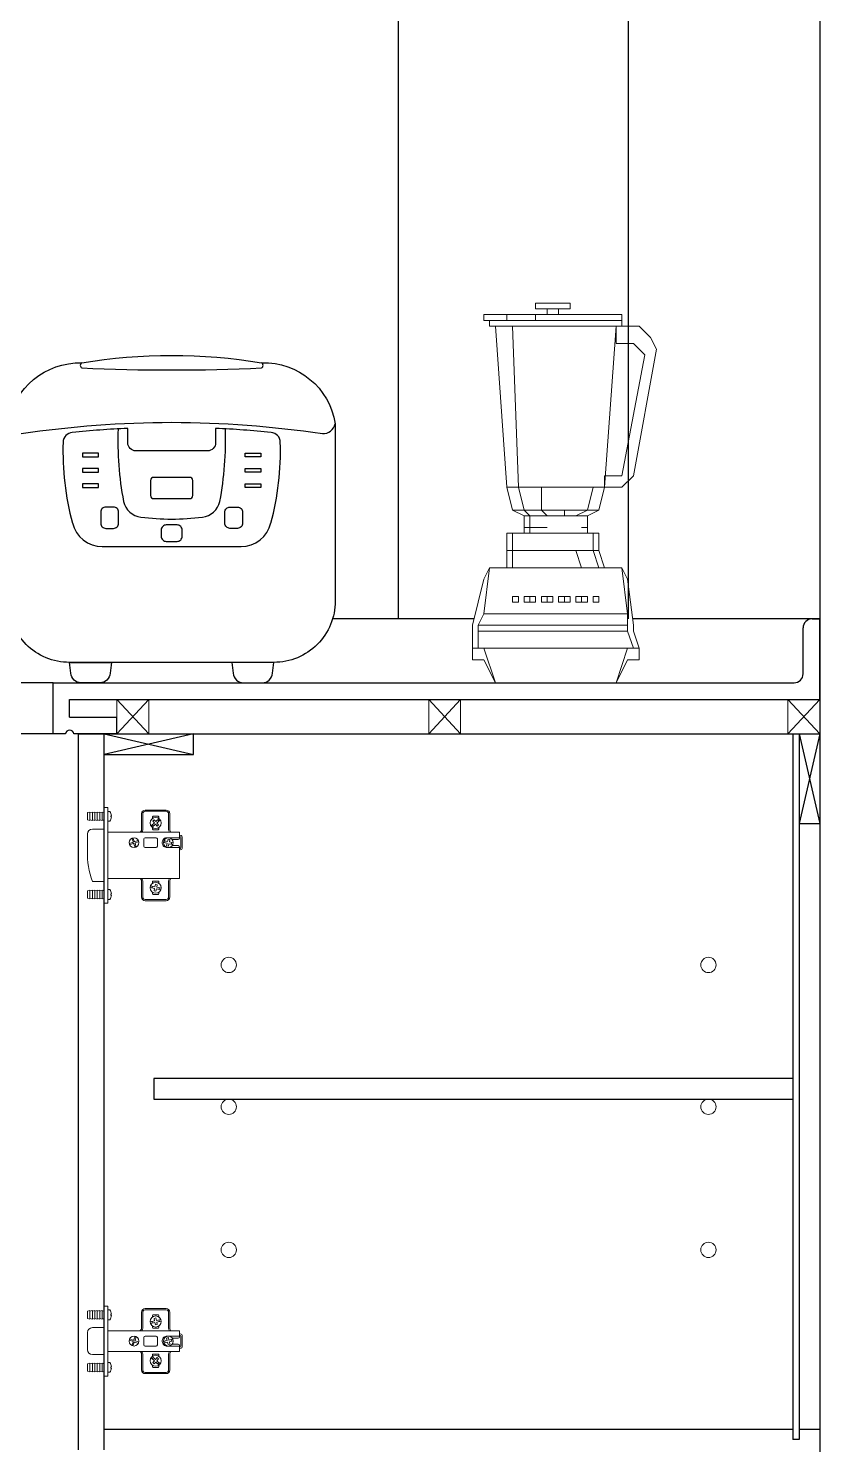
# Model space of a CAD drawing. Header units: millimetres. Extents: x 3104083 to 3173399, y -3165492 to -3044687.
# Drawn here: x 3116351 to 3116971, y -3100794 to -3099686 of the extents above; entities that cross this region are included whole.
import ezdxf

# ---------------------------------------------------------------- set-up
doc = ezdxf.new("R2010")
doc.units = ezdxf.units.MM
doc.header["$LTSCALE"] = 500
doc.header["$MEASUREMENT"] = 0
doc.linetypes.add('ACAD_ISO03W100', pattern=[30, 12, -18])
for name, color, linetype in [('ZB_厨柜', 7, 'CONTINUOUS'), ('台面', 4, 'CONTINUOUS'), ('柜体', 2, 'CONTINUOUS')]:
    doc.layers.add(name, color=color, linetype=linetype)
for name, color, linetype, lineweight in [('五金辅助件', 25, 'CONTINUOUS', 13), ('墙体', 6, 'CONTINUOUS', 25), ('电器', 85, 'CONTINUOUS', 15)]:
    doc.layers.add(name, color=color, linetype=linetype, lineweight=lineweight)

# ---------------------------------------------------------------- blocks, each defined once
blk = doc.blocks.new('A$C2EBB69B4')
at = {"layer": 'ZB_厨柜', "color": 251}
blk.add_line((73.7, 106.6), (182.3, 106.6), dxfattribs=at)
for points in [[(198.4, 250.3, -0.378056), (256, 202.7), (256, 64, -0.414214), (208, 16), (48, 16, -0.414214), (0, 64), (0, 202.7, -0.373666), (57.6, 250.3, -0.082421)], [(113.9, 144.1), (142.1, 144.1, 0.414214), (144.5, 146.5), (144.5, 158.3, 0.414214), (142.1, 160.7), (113.9, 160.7, 0.414214), (111.5, 158.3), (111.5, 146.5, 0.414214)], [(48, 16), (80.9, 16), (79.8, 7.5, -0.394864), (71.8, 0), (57.1, 0, -0.394864), (49.1, 7.5)], [(208, 16), (175.1, 16), (176.2, 7.5, 0.394864), (184.2, 0), (198.9, 0, 0.394864), (206.9, 7.5)]]:
    blk.add_lwpolyline(points, format="xyb", close=True, dxfattribs=at)
for points in [[(57.6, 250.3, 0.553344), (57.6, 246.3, 0.022402), (198.4, 246.3, 0.553344), (198.4, 250.3)], [(0, 202.7, 0.37205), (10.1, 194.9, -0.075344), (245.9, 194.9, 0.37205), (256, 202.7)], [(205.7, 125, 0.073156), (213, 188.2, 0.377465), (205.8, 195.9, 0.013901), (162.4, 199), (162.4, 187.8, -0.414214), (156, 181.4), (100, 181.4, -0.414214), (93.6, 187.8), (93.6, 199, 0.013901), (50.2, 195.9, 0.377465), (43, 188.2, 0.073156), (50.3, 125)], [(86, 198.7, 0.054661), (90.3, 141.9, 0.314331), (103.9, 129.6, 0.062967), (152.1, 129.6, 0.314331), (165.7, 141.9, 0.054661), (170, 198.7, 0.065658)]]:
    blk.add_lwpolyline(points, format="xyb", dxfattribs=at)
at = {"layer": 'ZB_厨柜', "color": 250}
for points in [[(58.3, 176.9), (70.6, 176.9), (70.6, 179.7), (58.3, 179.7)], [(197.7, 176.9), (185.4, 176.9), (185.4, 179.7), (197.7, 179.7)], [(58.3, 164.9), (70.6, 164.9), (70.6, 167.7), (58.3, 167.7)], [(197.7, 164.9), (185.4, 164.9), (185.4, 167.7), (197.7, 167.7)], [(58.3, 152.9), (70.6, 152.9), (70.6, 155.7), (58.3, 155.7)], [(197.7, 152.9), (185.4, 152.9), (185.4, 155.7), (197.7, 155.7)]]:
    blk.add_lwpolyline(points, close=True, dxfattribs=at)
for points in [[(76.5, 120.8), (82.4, 120.8, 0.414214), (86.4, 124.8), (86.4, 133.5, 0.414214), (82.4, 137.5), (76.5, 137.5, 0.414214), (72.5, 133.5), (72.5, 124.8, 0.414214)], [(179.5, 120.8), (173.6, 120.8, -0.414214), (169.6, 124.8), (169.6, 133.5, -0.414214), (173.6, 137.5), (179.5, 137.5, -0.414214), (183.5, 133.5), (183.5, 124.8, -0.414214)], [(123.8, 110.6), (132.2, 110.6, 0.414214), (136.2, 114.6), (136.2, 119.5, 0.414214), (132.2, 123.5), (123.8, 123.5, 0.414214), (119.8, 119.5), (119.8, 114.6, 0.414214)]]:
    blk.add_lwpolyline(points, format="xyb", close=True, dxfattribs=at)
at = {"layer": 'ZB_厨柜', "color": 251}
for centre, start, end in [((73.7, 130.6), 193.3042, 270), ((182.3, 130.6), 270, 346.6958)]:
    blk.add_arc(centre, 24, start, end, dxfattribs=at)

msp = doc.modelspace()

# ---------------------------------------------------------------- linework, layer by layer
at = {"layer": '五金辅助件', "linetype": 'ACAD_ISO03W100'}
for p, q in [((3116420.718, -3100237.541), (3116420.718, -3100210.541)), ((3116420.718, -3100210.541), (3116445.718, -3100237.541)), ((3116445.718, -3100210.541), (3116420.718, -3100237.541)), ((3116445.718, -3100237.541), (3116445.718, -3100210.541)), ((3116664.718, -3100237.541), (3116664.718, -3100210.541)), ((3116664.718, -3100210.541), (3116689.718, -3100237.541)), ((3116689.718, -3100210.541), (3116664.718, -3100237.541)), ((3116689.718, -3100237.541), (3116689.718, -3100210.541)), ((3116945.718, -3100237.541), (3116945.718, -3100210.541)), ((3116945.718, -3100210.541), (3116970.718, -3100237.541)), ((3116970.718, -3100210.541), (3116945.718, -3100237.541)), ((3116970.718, -3100237.541), (3116970.718, -3100210.541))]:
    msp.add_line(p, q, dxfattribs=at)
at = {"layer": '五金辅助件'}
for p, q in [((3116397.656, -3100299.102), (3116399.576, -3100298.622)), ((3116397.656, -3100304.862), (3116397.656, -3100299.102)), ((3116399.576, -3100299.102), (3116401.496, -3100298.622)), ((3116399.576, -3100305.342), (3116399.576, -3100298.622)), ((3116401.496, -3100299.102), (3116403.416, -3100298.622)), ((3116401.496, -3100305.342), (3116401.496, -3100298.622)), ((3116403.416, -3100299.102), (3116405.336, -3100298.622)), ((3116403.416, -3100305.342), (3116403.416, -3100298.622)), ((3116405.336, -3100299.102), (3116407.256, -3100298.622)), ((3116405.336, -3100305.342), (3116405.336, -3100298.622)), ((3116407.256, -3100299.102), (3116409.176, -3100298.622)), ((3116407.256, -3100305.342), (3116407.256, -3100298.622)), ((3116409.176, -3100305.342), (3116409.176, -3100298.622)), ((3116409.176, -3100299.102), (3116410.718, -3100298.717)), ((3116413.598, -3100295.181), (3116410.718, -3100295.181)), ((3116413.598, -3100369.901), (3116413.598, -3100295.181)), ((3116415.038, -3100298.142), (3116413.598, -3100298.142)), ((3116416.478, -3100301.502), (3116415.987, -3100301.502)), ((3116415.987, -3100302.462), (3116415.987, -3100301.502)), ((3116416.478, -3100302.462), (3116415.987, -3100302.462)), ((3116439.998, -3100312.461), (3116439.998, -3100299.981)), ((3116440.958, -3100312.461), (3116440.958, -3100299.981)), ((3116442.878, -3100297.101), (3116459.198, -3100297.101)), ((3116442.878, -3100298.061), (3116459.198, -3100298.061)), ((3116448.638, -3100303.589), (3116448.638, -3100302.381)), ((3116449.118, -3100301.901), (3116452.958, -3100301.901)), ((3116453.686, -3100303.768), (3116451.08, -3100306.163)), ((3116453.438, -3100303.589), (3116453.438, -3100302.381)), ((3116461.118, -3100312.238), (3116461.118, -3100299.981)), ((3116462.078, -3100312.238), (3116462.078, -3100299.981)), ((3116397.656, -3100304.862), (3116399.576, -3100305.342)), ((3116399.576, -3100304.862), (3116401.496, -3100305.342)), ((3116401.496, -3100304.862), (3116403.416, -3100305.342)), ((3116410.718, -3100311.981), (3116401.496, -3100311.981)), ((3116403.416, -3100304.862), (3116405.336, -3100305.342)), ((3116405.336, -3100304.862), (3116407.256, -3100305.342)), ((3116407.256, -3100304.862), (3116409.176, -3100305.342)), ((3116409.176, -3100304.862), (3116410.718, -3100305.248)), ((3116415.038, -3100305.822), (3116413.598, -3100305.822)), ((3116469.633, -3100314.381), (3116413.598, -3100314.381)), ((3116450.02, -3100307.138), (3116447.415, -3100309.534)), ((3116450.995, -3100308.198), (3116448.389, -3100310.594)), ((3116448.638, -3100311.981), (3116448.638, -3100310.773)), ((3116449.781, -3100304.75), (3116448.721, -3100305.725)), ((3116448.721, -3100305.725), (3116450.02, -3100307.138)), ((3116449.118, -3100312.461), (3116452.958, -3100312.461)), ((3116449.781, -3100304.75), (3116451.08, -3100306.163)), ((3116450.995, -3100308.198), (3116452.295, -3100309.611)), ((3116454.661, -3100304.828), (3116452.055, -3100307.223)), ((3116452.055, -3100307.223), (3116453.355, -3100308.637)), ((3116453.355, -3100308.637), (3116452.295, -3100309.611)), ((3116453.438, -3100311.981), (3116453.438, -3100310.773)), ((3116469.633, -3100319.181), (3116469.633, -3100314.381)), ((3116397.656, -3100329.261), (3116397.656, -3100315.821)), ((3116433.048, -3100322.409), (3116430.334, -3100323.372)), ((3116433.369, -3100323.314), (3116430.655, -3100324.277)), ((3116432.377, -3100319.082), (3116433.34, -3100321.796)), ((3116433.282, -3100318.761), (3116434.245, -3100321.475)), ((3116433.982, -3100323.606), (3116434.945, -3100326.32)), ((3116437.572, -3100320.804), (3116434.858, -3100321.767)), ((3116434.887, -3100323.285), (3116435.85, -3100325.999)), ((3116437.893, -3100321.709), (3116435.179, -3100322.672)), ((3116441.793, -3100325.421), (3116441.793, -3100319.661)), ((3116451.393, -3100318.701), (3116442.753, -3100318.701)), ((3116452.353, -3100325.421), (3116452.353, -3100319.661)), ((3116456.193, -3100323.021), (3116456.193, -3100322.061)), ((3116456.994, -3100322.382), (3116460.035, -3100323.081)), ((3116457.317, -3100320.979), (3116460.357, -3100321.678)), ((3116460.035, -3100323.081), (3116459.605, -3100324.952)), ((3116459.605, -3100324.952), (3116461.008, -3100325.275)), ((3116469.633, -3100318.701), (3116460.033, -3100318.701)), ((3116460.787, -3100319.806), (3116460.357, -3100321.678)), ((3116460.787, -3100319.806), (3116462.191, -3100320.129)), ((3116461.438, -3100323.404), (3116461.008, -3100325.275)), ((3116461.438, -3100323.404), (3116464.479, -3100324.102)), ((3116462.191, -3100320.129), (3116461.761, -3100322)), ((3116461.761, -3100322), (3116464.802, -3100322.699)), ((3116468.673, -3100320.141), (3116463.895, -3100320.141)), ((3116468.673, -3100324.941), (3116463.895, -3100324.941)), ((3116470.994, -3100317.055), (3116469.633, -3100316.647)), ((3116470.034, -3100317.77), (3116469.633, -3100317.65)), ((3116469.633, -3100350.701), (3116469.633, -3100325.901)), ((3116470.718, -3100326.392), (3116470.718, -3100318.689)), ((3116471.678, -3100327.106), (3116471.678, -3100317.975)), ((3116451.393, -3100326.381), (3116442.753, -3100326.381)), ((3116469.633, -3100326.381), (3116460.033, -3100326.381)), ((3116469.633, -3100327.432), (3116470.034, -3100327.312)), ((3116469.633, -3100328.434), (3116470.994, -3100328.026)), ((3116410.718, -3100353.101), (3116401.496, -3100353.101)), ((3116469.633, -3100350.701), (3116413.598, -3100350.701)), ((3116415.038, -3100359.259), (3116413.598, -3100359.259)), ((3116439.998, -3100365.101), (3116439.998, -3100352.621)), ((3116440.958, -3100365.101), (3116440.958, -3100352.621)), ((3116446.725, -3100357.648), (3116450.175, -3100358.441)), ((3116447.048, -3100356.245), (3116450.497, -3100357.038)), ((3116448.638, -3100353.101), (3116448.638, -3100354.309)), ((3116449.118, -3100352.621), (3116452.958, -3100352.621)), ((3116450.175, -3100358.441), (3116449.745, -3100360.312)), ((3116450.927, -3100355.166), (3116450.497, -3100357.038)), ((3116450.927, -3100355.166), (3116452.331, -3100355.489)), ((3116451.578, -3100358.764), (3116451.148, -3100360.635)), ((3116451.578, -3100358.764), (3116455.028, -3100359.556)), ((3116452.331, -3100355.489), (3116451.901, -3100357.36)), ((3116451.901, -3100357.36), (3116455.35, -3100358.153)), ((3116453.438, -3100353.101), (3116453.438, -3100354.309)), ((3116461.118, -3100365.101), (3116461.118, -3100352.843)), ((3116462.078, -3100365.101), (3116462.078, -3100352.843)), ((3116397.656, -3100360.219), (3116399.576, -3100359.739)), ((3116397.656, -3100360.219), (3116397.656, -3100365.979)), ((3116397.656, -3100365.979), (3116399.576, -3100366.459)), ((3116399.576, -3100359.739), (3116399.576, -3100366.459)), ((3116399.576, -3100360.219), (3116401.496, -3100359.739)), ((3116399.576, -3100365.979), (3116401.496, -3100366.459)), ((3116401.496, -3100359.739), (3116401.496, -3100366.459)), ((3116401.496, -3100360.219), (3116403.416, -3100359.739)), ((3116401.496, -3100365.979), (3116403.416, -3100366.459)), ((3116403.416, -3100359.739), (3116403.416, -3100366.459)), ((3116403.416, -3100360.219), (3116405.336, -3100359.739)), ((3116403.416, -3100365.979), (3116405.336, -3100366.459)), ((3116405.336, -3100359.739), (3116405.336, -3100366.459)), ((3116405.336, -3100360.219), (3116407.256, -3100359.739)), ((3116405.336, -3100365.979), (3116407.256, -3100366.459)), ((3116407.256, -3100359.739), (3116407.256, -3100366.459)), ((3116407.256, -3100360.219), (3116409.176, -3100359.739)), ((3116407.256, -3100365.979), (3116409.176, -3100366.459)), ((3116409.176, -3100359.739), (3116409.176, -3100366.459)), ((3116409.176, -3100360.219), (3116410.718, -3100359.833)), ((3116409.176, -3100365.979), (3116410.718, -3100366.364)), ((3116413.598, -3100369.901), (3116410.718, -3100369.901)), ((3116415.038, -3100366.939), (3116413.598, -3100366.939)), ((3116415.987, -3100362.619), (3116415.987, -3100363.579)), ((3116416.478, -3100362.619), (3116415.987, -3100362.619)), ((3116416.478, -3100363.579), (3116415.987, -3100363.579)), ((3116442.878, -3100367.021), (3116459.198, -3100367.021)), ((3116442.878, -3100367.981), (3116459.198, -3100367.981)), ((3116448.638, -3100361.493), (3116448.638, -3100362.701)), ((3116449.118, -3100363.181), (3116452.958, -3100363.181)), ((3116449.745, -3100360.312), (3116451.148, -3100360.635)), ((3116453.438, -3100361.493), (3116453.438, -3100362.701)), ((3116397.656, -3100689.102), (3116399.576, -3100688.622)), ((3116397.656, -3100694.862), (3116397.656, -3100689.102)), ((3116399.576, -3100695.342), (3116399.576, -3100688.622)), ((3116399.576, -3100689.102), (3116401.496, -3100688.622)), ((3116401.496, -3100695.342), (3116401.496, -3100688.622)), ((3116401.496, -3100689.102), (3116403.416, -3100688.622)), ((3116403.416, -3100695.342), (3116403.416, -3100688.622)), ((3116403.416, -3100689.102), (3116405.336, -3100688.622)), ((3116405.336, -3100695.342), (3116405.336, -3100688.622)), ((3116405.336, -3100689.102), (3116407.256, -3100688.622)), ((3116407.256, -3100695.342), (3116407.256, -3100688.622)), ((3116407.256, -3100689.102), (3116409.176, -3100688.622)), ((3116409.176, -3100695.342), (3116409.176, -3100688.622)), ((3116409.176, -3100689.102), (3116410.718, -3100688.717)), ((3116413.598, -3100685.181), (3116410.718, -3100685.181)), ((3116413.598, -3100685.181), (3116413.598, -3100739.901)), ((3116415.038, -3100688.142), (3116413.598, -3100688.142)), ((3116415.987, -3100692.462), (3116415.987, -3100691.502)), ((3116416.478, -3100691.502), (3116415.987, -3100691.502)), ((3116439.998, -3100689.981), (3116439.998, -3100702.461)), ((3116440.958, -3100689.981), (3116440.958, -3100702.461)), ((3116442.878, -3100687.101), (3116459.198, -3100687.101)), ((3116442.878, -3100688.061), (3116459.198, -3100688.061)), ((3116461.118, -3100689.981), (3116461.118, -3100702.238)), ((3116462.078, -3100689.981), (3116462.078, -3100702.238)), ((3116397.656, -3100694.862), (3116399.576, -3100695.342)), ((3116399.576, -3100694.862), (3116401.496, -3100695.342)), ((3116401.496, -3100694.862), (3116403.416, -3100695.342)), ((3116410.718, -3100701.981), (3116401.496, -3100701.981)), ((3116403.416, -3100694.862), (3116405.336, -3100695.342)), ((3116405.336, -3100694.862), (3116407.256, -3100695.342)), ((3116407.256, -3100694.862), (3116409.176, -3100695.342)), ((3116409.176, -3100694.862), (3116410.718, -3100695.248)), ((3116415.038, -3100695.822), (3116413.598, -3100695.822)), ((3116416.478, -3100692.462), (3116415.987, -3100692.462)), ((3116446.725, -3100697.433), (3116450.175, -3100696.64)), ((3116447.048, -3100698.836), (3116450.497, -3100698.044)), ((3116448.638, -3100693.589), (3116448.638, -3100692.381)), ((3116448.638, -3100701.981), (3116448.638, -3100700.773)), ((3116449.118, -3100691.901), (3116452.958, -3100691.901)), ((3116449.118, -3100702.461), (3116452.958, -3100702.461)), ((3116449.745, -3100694.769), (3116451.148, -3100694.446)), ((3116450.175, -3100696.64), (3116449.745, -3100694.769)), ((3116450.927, -3100699.915), (3116450.497, -3100698.044)), ((3116450.927, -3100699.915), (3116452.331, -3100699.592)), ((3116451.578, -3100696.318), (3116451.148, -3100694.446)), ((3116451.578, -3100696.318), (3116455.028, -3100695.525)), ((3116451.901, -3100697.721), (3116455.35, -3100696.928)), ((3116452.331, -3100699.592), (3116451.901, -3100697.721)), ((3116453.438, -3100693.589), (3116453.438, -3100692.381)), ((3116453.438, -3100701.981), (3116453.438, -3100700.773)), ((3116397.656, -3100705.821), (3116397.656, -3100719.261)), ((3116469.633, -3100704.381), (3116413.598, -3100704.381)), ((3116433.048, -3100712.672), (3116430.334, -3100711.709)), ((3116433.369, -3100711.767), (3116430.655, -3100710.804)), ((3116432.377, -3100715.999), (3116433.34, -3100713.285)), ((3116433.282, -3100716.32), (3116434.245, -3100713.606)), ((3116433.982, -3100711.475), (3116434.945, -3100708.761)), ((3116437.572, -3100714.277), (3116434.858, -3100713.314)), ((3116434.887, -3100711.796), (3116435.85, -3100709.082)), ((3116437.893, -3100713.372), (3116435.179, -3100712.409)), ((3116441.793, -3100709.661), (3116441.793, -3100715.421)), ((3116451.393, -3100708.701), (3116442.753, -3100708.701)), ((3116452.353, -3100709.661), (3116452.353, -3100715.421)), ((3116456.193, -3100712.061), (3116456.193, -3100713.021)), ((3116456.994, -3100712.699), (3116460.035, -3100712)), ((3116457.317, -3100714.102), (3116460.357, -3100713.404)), ((3116459.605, -3100710.129), (3116461.008, -3100709.806)), ((3116460.035, -3100712), (3116459.605, -3100710.129)), ((3116469.633, -3100708.701), (3116460.033, -3100708.701)), ((3116460.787, -3100715.275), (3116460.357, -3100713.404)), ((3116461.438, -3100711.678), (3116461.008, -3100709.806)), ((3116461.438, -3100711.678), (3116464.479, -3100710.979)), ((3116461.761, -3100713.081), (3116464.802, -3100712.382)), ((3116462.191, -3100714.952), (3116461.761, -3100713.081)), ((3116468.673, -3100710.141), (3116463.895, -3100710.141)), ((3116469.633, -3100704.381), (3116469.633, -3100709.181)), ((3116469.633, -3100706.647), (3116470.994, -3100707.055)), ((3116469.633, -3100707.65), (3116470.034, -3100707.77)), ((3116470.718, -3100708.689), (3116470.718, -3100716.392)), ((3116471.678, -3100707.975), (3116471.678, -3100717.106)), ((3116410.718, -3100723.101), (3116401.496, -3100723.101)), ((3116469.633, -3100720.701), (3116413.598, -3100720.701)), ((3116439.998, -3100722.621), (3116439.998, -3100735.101)), ((3116440.958, -3100722.621), (3116440.958, -3100735.101)), ((3116451.393, -3100716.381), (3116442.753, -3100716.381)), ((3116450.995, -3100726.883), (3116448.389, -3100724.488)), ((3116448.638, -3100723.101), (3116448.638, -3100724.309)), ((3116449.118, -3100722.621), (3116452.958, -3100722.621)), ((3116453.438, -3100723.101), (3116453.438, -3100724.309)), ((3116469.633, -3100716.381), (3116460.033, -3100716.381)), ((3116460.787, -3100715.275), (3116462.191, -3100714.952)), ((3116461.118, -3100722.843), (3116461.118, -3100735.101)), ((3116462.078, -3100722.843), (3116462.078, -3100735.101)), ((3116468.673, -3100714.941), (3116463.895, -3100714.941)), ((3116469.633, -3100715.901), (3116469.633, -3100720.701)), ((3116470.034, -3100717.312), (3116469.633, -3100717.432)), ((3116470.994, -3100718.026), (3116469.633, -3100718.434)), ((3116397.656, -3100730.219), (3116399.576, -3100729.739)), ((3116397.656, -3100730.219), (3116397.656, -3100735.979)), ((3116397.656, -3100735.979), (3116399.576, -3100736.459)), ((3116399.576, -3100730.219), (3116401.496, -3100729.739)), ((3116399.576, -3100729.739), (3116399.576, -3100736.459)), ((3116399.576, -3100735.979), (3116401.496, -3100736.459)), ((3116401.496, -3100730.219), (3116403.416, -3100729.739)), ((3116401.496, -3100729.739), (3116401.496, -3100736.459)), ((3116401.496, -3100735.979), (3116403.416, -3100736.459)), ((3116403.416, -3100730.219), (3116405.336, -3100729.739)), ((3116403.416, -3100729.739), (3116403.416, -3100736.459)), ((3116403.416, -3100735.979), (3116405.336, -3100736.459)), ((3116405.336, -3100730.219), (3116407.256, -3100729.739)), ((3116405.336, -3100729.739), (3116405.336, -3100736.459)), ((3116405.336, -3100735.979), (3116407.256, -3100736.459)), ((3116407.256, -3100730.219), (3116409.176, -3100729.739)), ((3116407.256, -3100729.739), (3116407.256, -3100736.459)), ((3116407.256, -3100735.979), (3116409.176, -3100736.459)), ((3116409.176, -3100729.739), (3116409.176, -3100736.459)), ((3116409.176, -3100730.219), (3116410.718, -3100729.833)), ((3116409.176, -3100735.979), (3116410.718, -3100736.364)), ((3116415.038, -3100729.259), (3116413.598, -3100729.259)), ((3116416.478, -3100732.619), (3116415.987, -3100732.619)), ((3116415.987, -3100732.619), (3116415.987, -3100733.579)), ((3116416.478, -3100733.579), (3116415.987, -3100733.579)), ((3116450.02, -3100727.943), (3116447.415, -3100725.548)), ((3116448.638, -3100731.493), (3116448.638, -3100732.701)), ((3116448.721, -3100729.357), (3116450.02, -3100727.943)), ((3116449.781, -3100730.331), (3116448.721, -3100729.357)), ((3116449.118, -3100733.181), (3116452.958, -3100733.181)), ((3116449.781, -3100730.331), (3116451.08, -3100728.918)), ((3116450.995, -3100726.883), (3116452.295, -3100725.47)), ((3116453.686, -3100731.314), (3116451.08, -3100728.918)), ((3116452.055, -3100727.858), (3116453.355, -3100726.445)), ((3116454.661, -3100730.254), (3116452.055, -3100727.858)), ((3116453.355, -3100726.445), (3116452.295, -3100725.47)), ((3116453.438, -3100731.493), (3116453.438, -3100732.701)), ((3116413.598, -3100739.901), (3116410.718, -3100739.901)), ((3116415.038, -3100736.939), (3116413.598, -3100736.939)), ((3116442.878, -3100737.021), (3116459.198, -3100737.021)), ((3116442.878, -3100737.981), (3116459.198, -3100737.981))]:
    msp.add_line(p, q, dxfattribs=at)
for centre, radius in [((3116451.038, -3100307.181), 4.32), ((3116434.113, -3100322.541), 3.84), ((3116460.898, -3100322.541), 3.84), ((3116451.038, -3100357.901), 4.32), ((3116508.267, -3100418.269), 5.991), ((3116883.662, -3100418.269), 5.991), ((3116508.267, -3100529.209), 5.991), ((3116883.662, -3100529.209), 5.991), ((3116508.267, -3100641.148), 5.991), ((3116883.662, -3100641.148), 5.991), ((3116451.038, -3100697.181), 4.32), ((3116434.113, -3100712.541), 3.84), ((3116460.898, -3100712.541), 3.84), ((3116451.038, -3100727.901), 4.32)]:
    msp.add_circle(centre, radius, dxfattribs=at)
for centre, radius, start, end in [((3116410.638, -3100301.982), 5.84, 4.714561, 41.11209), ((3116410.638, -3100301.982), 5.84, 318.88791, 355.285439), ((3116442.878, -3100299.981), 2.88, 90, 180), ((3116442.878, -3100299.981), 1.92, 90, 180), ((3116449.118, -3100302.381), 0.48, 90, 180), ((3116452.958, -3100302.381), 0.48, 0, 90), ((3116459.198, -3100299.981), 2.88, 0, 90), ((3116459.198, -3100299.981), 1.92, 0, 90), ((3116401.496, -3100315.821), 3.84, 90, 180), ((3116438.078, -3100312.461), 1.92, 270, 0), ((3116438.078, -3100312.461), 2.88, 318.189685, 0), ((3116451.038, -3100307.181), 2.869, 208.062168, 237.131999), ((3116449.118, -3100311.981), 0.48, 180, 270), ((3116451.038, -3100307.181), 2.869, 28.062168, 57.131999), ((3116452.958, -3100311.981), 0.48, 270, 0), ((3116464.958, -3100312.238), 3.84, 180, 213.919184), ((3116464.958, -3100312.238), 2.88, 180, 228.075907), ((3116432.888, -3100321.957), 0.48, 289.535564, 19.535564), ((3116433.53, -3100323.766), 0.48, 19.535564, 109.535564), ((3116434.697, -3100321.315), 0.48, 199.535564, 289.535564), ((3116435.339, -3100323.124), 0.48, 109.535564, 199.535564), ((3116442.753, -3100319.661), 0.96, 90, 180), ((3116442.753, -3100325.421), 0.96, 180, 270), ((3116451.393, -3100319.661), 0.96, 0, 90), ((3116451.393, -3100325.421), 0.96, 270, 0), ((3116459.649, -3100322.135), 3.456, 83.605432, 178.766418), ((3116459.649, -3100322.946), 3.456, 181.233582, 276.394568), ((3116460.898, -3100322.541), 2.73, 151.770495, 182.349246), ((3116460.898, -3100322.541), 2.73, 331.770495, 2.349246), ((3116468.673, -3100319.181), 0.96, 270, 0), ((3116468.673, -3100325.901), 0.96, 0, 90), ((3116469.758, -3100318.689), 0.96, 0, 73.300756), ((3116470.718, -3100317.975), 0.96, 0, 73.300756), ((3116463.001, -3100330.965), 65.367, 178.506293, 199.794221), ((3116469.758, -3100326.392), 0.96, 286.699244, 0), ((3116470.718, -3100327.106), 0.96, 286.699244, 0), ((3116410.638, -3100363.099), 5.84, 4.714561, 41.11209), ((3116438.078, -3100352.621), 1.92, 0, 90), ((3116438.078, -3100352.621), 2.88, 0, 41.810315), ((3116451.038, -3100357.901), 2.869, 152.524955, 181.594786), ((3116449.118, -3100353.101), 0.48, 90, 180), ((3116452.958, -3100353.101), 0.48, 0, 90), ((3116451.038, -3100357.901), 2.869, 332.524955, 1.594786), ((3116464.958, -3100352.843), 3.84, 146.080816, 180), ((3116464.958, -3100352.843), 2.88, 131.924093, 180), ((3116410.638, -3100363.099), 5.84, 318.88791, 355.285439), ((3116442.878, -3100365.101), 2.88, 180, 270), ((3116442.878, -3100365.101), 1.92, 180, 270), ((3116449.118, -3100362.701), 0.48, 180, 270), ((3116452.958, -3100362.701), 0.48, 270, 0), ((3116459.198, -3100365.101), 1.92, 270, 0), ((3116459.198, -3100365.101), 2.88, 270, 0), ((3116410.638, -3100691.982), 5.84, 4.714561, 41.11209), ((3116442.878, -3100689.981), 2.88, 90, 180), ((3116442.878, -3100689.981), 1.92, 90, 180), ((3116459.198, -3100689.981), 2.88, 0, 90), ((3116459.198, -3100689.981), 1.92, 0, 90), ((3116401.496, -3100705.821), 3.84, 90, 180), ((3116410.638, -3100691.982), 5.84, 318.88791, 355.285439), ((3116438.078, -3100702.461), 1.92, 270, 0), ((3116438.078, -3100702.461), 2.88, 318.189685, 0), ((3116451.038, -3100697.181), 2.869, 178.405214, 207.475045), ((3116449.118, -3100692.381), 0.48, 90, 180), ((3116449.118, -3100701.981), 0.48, 180, 270), ((3116452.958, -3100692.381), 0.48, 0, 90), ((3116452.958, -3100701.981), 0.48, 270, 0), ((3116451.038, -3100697.181), 2.869, 358.405214, 27.475045), ((3116464.958, -3100702.238), 3.84, 180, 213.919184), ((3116464.958, -3100702.238), 2.88, 180, 228.075907), ((3116432.888, -3100713.124), 0.48, 340.464436, 70.464436), ((3116433.53, -3100711.315), 0.48, 250.464436, 340.464436), ((3116434.697, -3100713.766), 0.48, 70.464436, 160.464436), ((3116435.339, -3100711.957), 0.48, 160.464436, 250.464436), ((3116442.753, -3100709.661), 0.96, 90, 180), ((3116451.393, -3100709.661), 0.96, 0, 90), ((3116459.649, -3100712.135), 3.456, 83.605432, 178.766418), ((3116459.649, -3100712.946), 3.456, 181.233582, 276.394568), ((3116460.898, -3100712.541), 2.73, 177.650754, 208.229505), ((3116460.898, -3100712.541), 2.73, 357.650754, 28.229505), ((3116468.673, -3100709.181), 0.96, 270, 0), ((3116469.758, -3100708.689), 0.96, 0, 73.300756), ((3116470.718, -3100707.975), 0.96, 0, 73.300756), ((3116401.496, -3100719.261), 3.84, 180, 270), ((3116438.078, -3100722.621), 1.92, 0, 90), ((3116438.078, -3100722.621), 2.88, 0, 41.810315), ((3116442.753, -3100715.421), 0.96, 180, 270), ((3116449.118, -3100723.101), 0.48, 90, 180), ((3116451.393, -3100715.421), 0.96, 270, 0), ((3116452.958, -3100723.101), 0.48, 0, 90), ((3116464.958, -3100722.843), 3.84, 146.080816, 180), ((3116464.958, -3100722.843), 2.88, 131.924093, 180), ((3116468.673, -3100715.901), 0.96, 0, 90), ((3116469.758, -3100716.392), 0.96, 286.699244, 0), ((3116470.718, -3100717.106), 0.96, 286.699244, 0), ((3116410.638, -3100733.099), 5.84, 4.714561, 41.11209), ((3116410.638, -3100733.099), 5.84, 318.88791, 355.285439), ((3116442.878, -3100735.101), 2.88, 180, 270), ((3116442.878, -3100735.101), 1.92, 180, 270), ((3116451.038, -3100727.901), 2.869, 122.868001, 151.937832), ((3116449.118, -3100732.701), 0.48, 180, 270), ((3116451.038, -3100727.901), 2.869, 302.868001, 331.937832), ((3116452.958, -3100732.701), 0.48, 270, 0), ((3116459.198, -3100735.101), 1.92, 270, 0), ((3116459.198, -3100735.101), 2.88, 270, 0)]:
    msp.add_arc(centre, radius, start, end, dxfattribs=at)
at = {"layer": '台面'}
for p, q in [((3116700.128, -3100147.541), (3116589.487, -3100147.541)), ((3116970.718, -3100147.541), (3116824.253, -3100147.541)), ((3116964.718, -3100147.541), (3116970.718, -3100147.541)), ((3116970.718, -3100210.541), (3116970.718, -3100147.541)), ((3116957.718, -3100190.541), (3116957.718, -3100154.541)), ((3116370.718, -3100197.541), (3115040.718, -3100197.541)), ((3116370.718, -3100197.541), (3116950.718, -3100197.541)), ((3116370.718, -3100237.541), (3116370.718, -3100197.541)), ((3116383.718, -3100210.541), (3116970.718, -3100210.541)), ((3116383.718, -3100224.541), (3116383.718, -3100210.541)), ((3116383.718, -3100224.541), (3116420.718, -3100224.541)), ((3116370.718, -3100237.541), (3115040.718, -3100237.541)), ((3116380.451, -3100237.541), (3116370.718, -3100237.541)), ((3116420.718, -3100237.541), (3116387.075, -3100237.541))]:
    msp.add_line(p, q, dxfattribs=at)
for centre, radius, start, end in [((3116964.718, -3100154.541), 7, 90, 180), ((3116950.718, -3100190.541), 7, 270, 0), ((3116383.763, -3100237.857), 3.327, 5.454106, 174.545894)]:
    msp.add_arc(centre, radius, start, end, dxfattribs=at)
at = {"layer": '墙体'}
for p, q in [((3116640.718, -3098547.541), (3116640.718, -3100147.541)), ((3116820.718, -3098547.541), (3116820.718, -3100147.541)), ((3116970.718, -3098547.541), (3116970.718, -3100997.541))]:
    msp.add_line(p, q, dxfattribs=at)
at = {"layer": '柜体'}
for p, q in [((3116420.718, -3100237.541), (3116420.718, -3100224.541)), ((3116390.718, -3100797.541), (3116390.718, -3100237.541)), ((3116390.718, -3100237.541), (3116970.718, -3100237.541)), ((3116410.718, -3100797.541), (3116410.718, -3100237.541)), ((3116410.718, -3100237.541), (3116480.718, -3100253.541)), ((3116480.718, -3100237.541), (3116410.718, -3100253.541)), ((3116480.718, -3100253.541), (3116480.718, -3100237.541)), ((3116949.718, -3100237.541), (3116949.718, -3100789.541)), ((3116954.718, -3100237.541), (3116954.718, -3100789.541)), ((3116954.718, -3100237.541), (3116970.718, -3100307.541)), ((3116970.718, -3100237.541), (3116954.718, -3100307.541)), ((3116970.718, -3100237.541), (3116970.718, -3100797.541)), ((3116410.718, -3100253.541), (3116480.718, -3100253.541)), ((3116954.718, -3100307.541), (3116970.718, -3100307.541)), ((3116949.718, -3100507.219), (3116449.718, -3100507.219)), ((3116449.718, -3100507.219), (3116449.718, -3100523.219)), ((3116449.718, -3100523.219), (3116949.718, -3100523.219)), ((3116949.718, -3100781.541), (3116410.718, -3100781.541)), ((3116954.718, -3100789.541), (3116949.718, -3100789.541)), ((3116970.718, -3100781.541), (3116954.718, -3100781.541))]:
    msp.add_line(p, q, dxfattribs=at)
at = {"layer": '电器'}
for p, q in [((3116748.378, -3099900.541), (3116748.378, -3099905.041)), ((3116752.878, -3099900.541), (3116748.378, -3099900.541)), ((3116748.378, -3099900.541), (3116752.878, -3099900.541)), ((3116748.378, -3099905.041), (3116748.378, -3099900.541)), ((3116748.378, -3099905.041), (3116757.378, -3099905.041)), ((3116748.378, -3099905.041), (3116752.878, -3099905.041)), ((3116757.378, -3099905.041), (3116748.378, -3099905.041)), ((3116752.878, -3099900.541), (3116761.878, -3099900.541)), ((3116752.878, -3099900.541), (3116761.878, -3099900.541)), ((3116761.878, -3099905.041), (3116752.878, -3099905.041)), ((3116752.878, -3099905.041), (3116757.378, -3099905.041)), ((3116761.878, -3099905.041), (3116757.378, -3099905.041)), ((3116757.378, -3099905.041), (3116757.378, -3099909.541)), ((3116757.378, -3099909.541), (3116757.378, -3099905.041)), ((3116757.378, -3099909.541), (3116757.378, -3099905.041)), ((3116761.878, -3099900.541), (3116766.378, -3099900.541)), ((3116761.878, -3099900.541), (3116766.378, -3099900.541)), ((3116766.378, -3099905.041), (3116761.878, -3099905.041)), ((3116761.878, -3099905.041), (3116766.378, -3099905.041)), ((3116766.378, -3099900.541), (3116770.878, -3099900.541)), ((3116766.378, -3099900.541), (3116770.878, -3099900.541)), ((3116766.378, -3099905.041), (3116766.378, -3099909.541)), ((3116766.378, -3099905.041), (3116766.378, -3099909.541)), ((3116770.878, -3099905.041), (3116766.378, -3099905.041)), ((3116766.378, -3099905.041), (3116770.878, -3099905.041)), ((3116766.378, -3099905.041), (3116770.878, -3099905.041)), ((3116770.878, -3099900.541), (3116775.378, -3099900.541)), ((3116770.878, -3099900.541), (3116775.378, -3099900.541)), ((3116770.878, -3099905.041), (3116775.378, -3099905.041)), ((3116770.878, -3099905.041), (3116775.378, -3099905.041)), ((3116770.878, -3099905.041), (3116775.378, -3099905.041)), ((3116775.378, -3099905.041), (3116775.378, -3099900.541)), ((3116775.378, -3099900.541), (3116775.378, -3099905.041)), ((3116725.878, -3099909.541), (3116707.878, -3099909.541)), ((3116707.878, -3099909.541), (3116725.878, -3099909.541)), ((3116707.878, -3099909.541), (3116707.878, -3099914.041)), ((3116707.878, -3099914.041), (3116707.878, -3099909.541)), ((3116707.878, -3099914.041), (3116712.378, -3099914.041)), ((3116712.378, -3099914.041), (3116725.878, -3099914.041)), ((3116712.378, -3099914.041), (3116725.878, -3099914.041)), ((3116712.378, -3099918.541), (3116712.378, -3099914.041)), ((3116712.378, -3099918.541), (3116712.378, -3099914.041)), ((3116725.878, -3099909.541), (3116725.878, -3099914.041)), ((3116748.378, -3099909.541), (3116725.878, -3099909.541)), ((3116725.878, -3099909.541), (3116748.378, -3099909.541)), ((3116725.878, -3099914.041), (3116748.378, -3099914.041)), ((3116725.878, -3099914.041), (3116748.378, -3099914.041)), ((3116748.378, -3099909.541), (3116748.378, -3099914.041)), ((3116779.878, -3099909.541), (3116748.378, -3099909.541)), ((3116748.378, -3099909.541), (3116815.878, -3099909.541)), ((3116748.378, -3099914.041), (3116779.878, -3099914.041)), ((3116748.378, -3099914.041), (3116815.878, -3099914.041)), ((3116802.378, -3099909.541), (3116815.878, -3099909.541)), ((3116802.378, -3099909.541), (3116815.878, -3099909.541)), ((3116802.378, -3099914.041), (3116815.878, -3099914.041)), ((3116802.378, -3099914.041), (3116815.878, -3099914.041)), ((3116815.878, -3099914.041), (3116815.878, -3099909.541)), ((3116815.878, -3099909.541), (3116815.878, -3099914.041)), ((3116815.878, -3099914.041), (3116815.878, -3099918.541)), ((3116815.878, -3099918.541), (3116815.878, -3099914.041)), ((3116712.378, -3099918.541), (3116716.855, -3099918.541)), ((3116725.878, -3099918.541), (3116716.878, -3099918.541)), ((3116725.878, -3099918.541), (3116716.878, -3099918.541)), ((3116725.878, -3100044.541), (3116716.878, -3099918.541)), ((3116725.878, -3100044.541), (3116716.878, -3099918.541)), ((3116748.378, -3099918.541), (3116725.878, -3099918.541)), ((3116748.378, -3099918.541), (3116725.878, -3099918.541)), ((3116730.378, -3099918.541), (3116734.878, -3100044.541)), ((3116775.378, -3099918.541), (3116748.378, -3099918.541)), ((3116775.378, -3099918.541), (3116748.378, -3099918.541)), ((3116811.378, -3099918.541), (3116775.378, -3099918.541)), ((3116811.378, -3099918.541), (3116802.378, -3100044.541)), ((3116811.378, -3099918.541), (3116802.378, -3100044.541)), ((3116811.378, -3099932.041), (3116811.378, -3099918.541)), ((3116815.878, -3099918.541), (3116811.378, -3099918.541)), ((3116815.878, -3099918.541), (3116829.378, -3099918.541)), ((3116815.878, -3099918.541), (3116829.378, -3099918.541)), ((3116838.378, -3099927.541), (3116829.378, -3099918.541)), ((3116829.378, -3099918.541), (3116838.378, -3099927.541)), ((3116824.878, -3099932.041), (3116811.378, -3099932.041)), ((3116811.378, -3099932.041), (3116824.878, -3099932.041)), ((3116829.378, -3099936.541), (3116824.878, -3099932.041)), ((3116829.378, -3099936.541), (3116824.878, -3099932.041)), ((3116824.878, -3100035.541), (3116842.878, -3099936.541)), ((3116824.878, -3100035.541), (3116842.878, -3099936.541)), ((3116829.378, -3099936.541), (3116833.878, -3099941.041)), ((3116833.878, -3099941.041), (3116829.378, -3099936.541)), ((3116838.378, -3099927.541), (3116842.878, -3099936.541)), ((3116838.378, -3099927.541), (3116842.878, -3099936.541)), ((3116815.878, -3100035.541), (3116833.878, -3099941.041)), ((3116815.878, -3100035.541), (3116833.878, -3099941.041)), ((3116802.378, -3100044.541), (3116802.378, -3100035.541)), ((3116802.378, -3100035.541), (3116811.378, -3100035.541)), ((3116802.378, -3100035.541), (3116811.378, -3100035.541)), ((3116811.378, -3100035.541), (3116815.878, -3100035.541)), ((3116815.878, -3100035.541), (3116811.378, -3100035.541)), ((3116824.878, -3100035.541), (3116815.878, -3100044.541)), ((3116824.878, -3100035.541), (3116815.878, -3100044.541)), ((3116734.878, -3100044.541), (3116725.878, -3100044.541)), ((3116730.378, -3100062.541), (3116725.878, -3100044.541)), ((3116730.378, -3100062.541), (3116725.878, -3100044.541)), ((3116734.878, -3100044.541), (3116739.378, -3100062.541)), ((3116752.878, -3100044.541), (3116734.878, -3100044.541)), ((3116775.378, -3100044.541), (3116752.878, -3100044.541)), ((3116752.878, -3100062.541), (3116752.878, -3100044.541)), ((3116775.378, -3100044.541), (3116793.378, -3100044.541)), ((3116793.378, -3100044.541), (3116788.878, -3100062.541)), ((3116793.378, -3100044.541), (3116802.378, -3100044.541)), ((3116802.378, -3100044.541), (3116797.878, -3100062.541)), ((3116802.378, -3100044.541), (3116797.878, -3100062.541)), ((3116815.878, -3100044.541), (3116802.378, -3100044.541)), ((3116802.378, -3100044.541), (3116815.878, -3100044.541)), ((3116739.378, -3100067.041), (3116730.378, -3100062.541)), ((3116739.378, -3100062.541), (3116730.378, -3100062.541)), ((3116739.378, -3100067.041), (3116730.378, -3100062.541)), ((3116739.378, -3100062.541), (3116743.878, -3100067.041)), ((3116752.878, -3100062.541), (3116739.378, -3100062.541)), ((3116739.378, -3100076.041), (3116739.378, -3100067.041)), ((3116743.878, -3100067.041), (3116739.378, -3100067.041)), ((3116739.378, -3100076.041), (3116739.378, -3100067.041)), ((3116743.878, -3100067.041), (3116743.878, -3100076.041)), ((3116757.378, -3100067.041), (3116743.878, -3100067.041)), ((3116770.878, -3100062.541), (3116752.878, -3100062.541)), ((3116757.378, -3100067.041), (3116752.878, -3100062.541)), ((3116770.878, -3100067.041), (3116757.378, -3100067.041)), ((3116770.878, -3100067.041), (3116770.878, -3100062.541)), ((3116770.878, -3100062.541), (3116788.878, -3100062.541)), ((3116770.878, -3100067.041), (3116779.878, -3100067.041)), ((3116788.878, -3100062.541), (3116779.878, -3100067.041)), ((3116779.878, -3100067.041), (3116788.878, -3100067.041)), ((3116797.878, -3100062.541), (3116788.878, -3100067.041)), ((3116797.878, -3100062.541), (3116788.878, -3100062.541)), ((3116797.878, -3100062.541), (3116788.878, -3100067.041)), ((3116788.878, -3100067.041), (3116788.878, -3100076.041)), ((3116788.878, -3100067.041), (3116788.878, -3100076.041)), ((3116725.878, -3100094.041), (3116725.878, -3100080.541)), ((3116730.378, -3100080.541), (3116725.878, -3100080.541)), ((3116725.878, -3100080.541), (3116730.378, -3100080.541)), ((3116730.378, -3100080.541), (3116730.378, -3100094.041)), ((3116743.878, -3100080.541), (3116730.378, -3100080.541)), ((3116743.878, -3100080.541), (3116730.378, -3100080.541)), ((3116739.378, -3100076.041), (3116743.878, -3100076.041)), ((3116739.378, -3100080.541), (3116739.378, -3100076.041)), ((3116743.878, -3100076.041), (3116739.378, -3100076.041)), ((3116739.378, -3100080.541), (3116739.378, -3100076.041)), ((3116743.878, -3100076.041), (3116743.878, -3100080.541)), ((3116743.878, -3100076.041), (3116757.378, -3100076.041)), ((3116757.378, -3100076.041), (3116743.878, -3100076.041)), ((3116761.878, -3100080.541), (3116743.878, -3100080.541)), ((3116779.878, -3100080.541), (3116743.878, -3100080.541)), ((3116793.378, -3100080.541), (3116779.878, -3100080.541)), ((3116793.378, -3100080.541), (3116779.878, -3100080.541)), ((3116788.878, -3100076.041), (3116784.378, -3100076.041)), ((3116784.378, -3100076.041), (3116788.878, -3100076.041)), ((3116788.878, -3100076.041), (3116788.878, -3100080.541)), ((3116788.878, -3100076.041), (3116788.878, -3100080.541)), ((3116793.378, -3100080.541), (3116793.378, -3100094.041)), ((3116793.378, -3100080.541), (3116797.878, -3100080.541)), ((3116793.378, -3100080.541), (3116797.878, -3100080.541)), ((3116797.878, -3100094.041), (3116797.878, -3100080.541)), ((3116725.878, -3100094.041), (3116730.378, -3100094.041)), ((3116725.878, -3100107.541), (3116725.878, -3100094.041)), ((3116730.378, -3100094.041), (3116730.378, -3100107.541)), ((3116730.378, -3100094.041), (3116743.878, -3100094.041)), ((3116743.878, -3100094.041), (3116761.878, -3100094.041)), ((3116761.878, -3100094.041), (3116779.878, -3100094.041)), ((3116779.878, -3100094.041), (3116793.378, -3100094.041)), ((3116779.878, -3100094.041), (3116784.378, -3100107.541)), ((3116793.378, -3100094.041), (3116797.878, -3100107.541)), ((3116793.378, -3100094.041), (3116797.878, -3100094.041)), ((3116797.878, -3100094.041), (3116802.378, -3100107.541)), ((3116712.378, -3100107.541), (3116707.878, -3100143.541)), ((3116712.378, -3100107.541), (3116707.878, -3100116.541)), ((3116815.878, -3100107.541), (3116712.378, -3100107.541)), ((3116730.378, -3100107.541), (3116725.878, -3100107.541)), ((3116743.878, -3100107.541), (3116730.378, -3100107.541)), ((3116761.878, -3100107.541), (3116743.878, -3100107.541)), ((3116784.378, -3100107.541), (3116761.878, -3100107.541)), ((3116797.878, -3100107.541), (3116784.378, -3100107.541)), ((3116802.378, -3100107.541), (3116797.878, -3100107.541)), ((3116820.378, -3100143.541), (3116815.878, -3100107.541)), ((3116815.878, -3100107.541), (3116820.378, -3100116.541)), ((3116698.878, -3100152.541), (3116707.878, -3100116.541)), ((3116820.378, -3100116.541), (3116824.878, -3100152.541)), ((3116730.378, -3100134.541), (3116730.378, -3100130.041)), ((3116730.378, -3100130.041), (3116734.878, -3100130.041)), ((3116734.878, -3100130.041), (3116730.378, -3100130.041)), ((3116730.378, -3100134.541), (3116730.378, -3100130.041)), ((3116734.878, -3100134.541), (3116730.378, -3100134.541)), ((3116734.878, -3100130.041), (3116734.878, -3100134.541)), ((3116734.878, -3100134.541), (3116734.878, -3100130.041)), ((3116739.378, -3100134.541), (3116739.378, -3100130.041)), ((3116739.378, -3100130.041), (3116739.378, -3100134.541)), ((3116743.878, -3100130.041), (3116739.378, -3100130.041)), ((3116739.378, -3100130.041), (3116743.878, -3100130.041)), ((3116743.878, -3100134.541), (3116739.378, -3100134.541)), ((3116743.878, -3100130.041), (3116743.878, -3100134.541)), ((3116743.878, -3100134.541), (3116743.878, -3100130.041)), ((3116743.878, -3100134.541), (3116743.878, -3100130.041)), ((3116743.878, -3100130.041), (3116743.878, -3100134.541)), ((3116748.378, -3100130.041), (3116743.878, -3100130.041)), ((3116743.878, -3100130.041), (3116748.378, -3100130.041)), ((3116748.378, -3100134.541), (3116743.878, -3100134.541)), ((3116748.378, -3100130.041), (3116748.378, -3100134.541)), ((3116748.378, -3100134.541), (3116748.378, -3100130.041)), ((3116752.878, -3100134.541), (3116752.878, -3100130.041)), ((3116752.878, -3100130.041), (3116757.378, -3100130.041)), ((3116757.378, -3100130.041), (3116752.878, -3100130.041)), ((3116752.878, -3100134.541), (3116752.878, -3100130.041)), ((3116757.378, -3100134.541), (3116752.878, -3100134.541)), ((3116757.378, -3100130.041), (3116761.878, -3100130.041)), ((3116761.878, -3100130.041), (3116757.378, -3100130.041)), ((3116757.378, -3100134.541), (3116757.378, -3100130.041)), ((3116757.378, -3100130.041), (3116757.378, -3100134.541)), ((3116757.378, -3100134.541), (3116757.378, -3100130.041)), ((3116757.378, -3100134.541), (3116757.378, -3100130.041)), ((3116761.878, -3100134.541), (3116757.378, -3100134.541)), ((3116761.878, -3100130.041), (3116761.878, -3100134.541)), ((3116761.878, -3100134.541), (3116761.878, -3100130.041)), ((3116766.378, -3100134.541), (3116766.378, -3100130.041)), ((3116766.378, -3100130.041), (3116766.378, -3100134.541)), ((3116770.878, -3100130.041), (3116766.378, -3100130.041)), ((3116766.378, -3100130.041), (3116770.878, -3100130.041)), ((3116770.878, -3100134.541), (3116766.378, -3100134.541)), ((3116770.878, -3100130.041), (3116770.878, -3100134.541)), ((3116770.878, -3100134.541), (3116770.878, -3100130.041)), ((3116770.878, -3100134.541), (3116770.878, -3100130.041)), ((3116770.878, -3100130.041), (3116775.378, -3100130.041)), ((3116775.378, -3100130.041), (3116770.878, -3100130.041)), ((3116770.878, -3100134.541), (3116770.878, -3100130.041)), ((3116775.378, -3100134.541), (3116770.878, -3100134.541)), ((3116775.378, -3100130.041), (3116775.378, -3100134.541)), ((3116775.378, -3100134.541), (3116775.378, -3100130.041)), ((3116779.878, -3100134.541), (3116779.878, -3100130.041)), ((3116784.378, -3100130.041), (3116779.878, -3100130.041)), ((3116779.878, -3100130.041), (3116784.378, -3100130.041)), ((3116779.878, -3100134.541), (3116779.878, -3100130.041)), ((3116784.378, -3100134.541), (3116779.878, -3100134.541)), ((3116784.378, -3100130.041), (3116784.378, -3100134.541)), ((3116784.378, -3100134.541), (3116784.378, -3100130.041)), ((3116784.378, -3100134.541), (3116784.378, -3100130.041)), ((3116784.378, -3100130.041), (3116784.378, -3100134.541)), ((3116788.878, -3100130.041), (3116784.378, -3100130.041)), ((3116784.378, -3100130.041), (3116788.878, -3100130.041)), ((3116788.878, -3100134.541), (3116784.378, -3100134.541)), ((3116788.878, -3100130.041), (3116788.878, -3100134.541)), ((3116788.878, -3100134.541), (3116788.878, -3100130.041)), ((3116793.378, -3100130.041), (3116793.378, -3100134.541)), ((3116793.378, -3100134.541), (3116793.378, -3100130.041)), ((3116793.378, -3100130.041), (3116797.878, -3100130.041)), ((3116797.878, -3100130.041), (3116793.378, -3100130.041)), ((3116797.878, -3100134.541), (3116793.378, -3100134.541)), ((3116797.878, -3100130.041), (3116797.878, -3100134.541)), ((3116797.878, -3100134.541), (3116797.878, -3100130.041)), ((3116707.878, -3100143.541), (3116703.378, -3100152.541)), ((3116707.878, -3100143.541), (3116820.378, -3100143.541)), ((3116820.378, -3100143.541), (3116820.378, -3100152.541)), ((3116698.878, -3100157.041), (3116698.878, -3100152.541)), ((3116698.878, -3100170.541), (3116698.878, -3100157.041)), ((3116820.378, -3100152.541), (3116703.378, -3100152.541)), ((3116703.378, -3100152.541), (3116703.378, -3100157.041)), ((3116703.378, -3100157.041), (3116820.378, -3100157.041)), ((3116703.378, -3100170.541), (3116703.378, -3100157.041)), ((3116820.378, -3100157.041), (3116820.378, -3100152.541)), ((3116820.378, -3100157.041), (3116824.878, -3100170.541)), ((3116824.878, -3100152.541), (3116824.878, -3100157.041)), ((3116824.878, -3100157.041), (3116829.378, -3100170.541)), ((3116698.878, -3100170.541), (3116703.378, -3100170.541)), ((3116698.878, -3100170.541), (3116829.378, -3100170.541)), ((3116698.878, -3100179.541), (3116698.878, -3100170.541)), ((3116824.878, -3100170.541), (3116703.378, -3100170.541)), ((3116716.878, -3100197.541), (3116707.878, -3100170.541)), ((3116820.378, -3100170.541), (3116811.378, -3100197.541)), ((3116824.878, -3100170.541), (3116829.378, -3100170.541)), ((3116829.378, -3100170.541), (3116829.378, -3100179.541)), ((3116707.878, -3100179.541), (3116698.878, -3100179.541)), ((3116703.378, -3100179.541), (3116698.878, -3100179.541)), ((3116707.878, -3100179.541), (3116703.378, -3100179.541)), ((3116716.878, -3100197.541), (3116707.878, -3100179.541)), ((3116820.378, -3100179.541), (3116811.378, -3100197.541)), ((3116824.878, -3100179.541), (3116820.378, -3100179.541)), ((3116829.378, -3100179.541), (3116820.378, -3100179.541)), ((3116829.378, -3100179.541), (3116824.878, -3100179.541)), ((3116811.378, -3100197.541), (3116716.878, -3100197.541))]:
    msp.add_line(p, q, dxfattribs=at)

# ---------------------------------------------------------------- block references
at = {"layer": 'ZB_厨柜', "color": 251}
msp.add_blockref('A$C2EBB69B4', (3116335.58, -3100197.541), dxfattribs=at)

doc.saveas('drawing.dxf')
